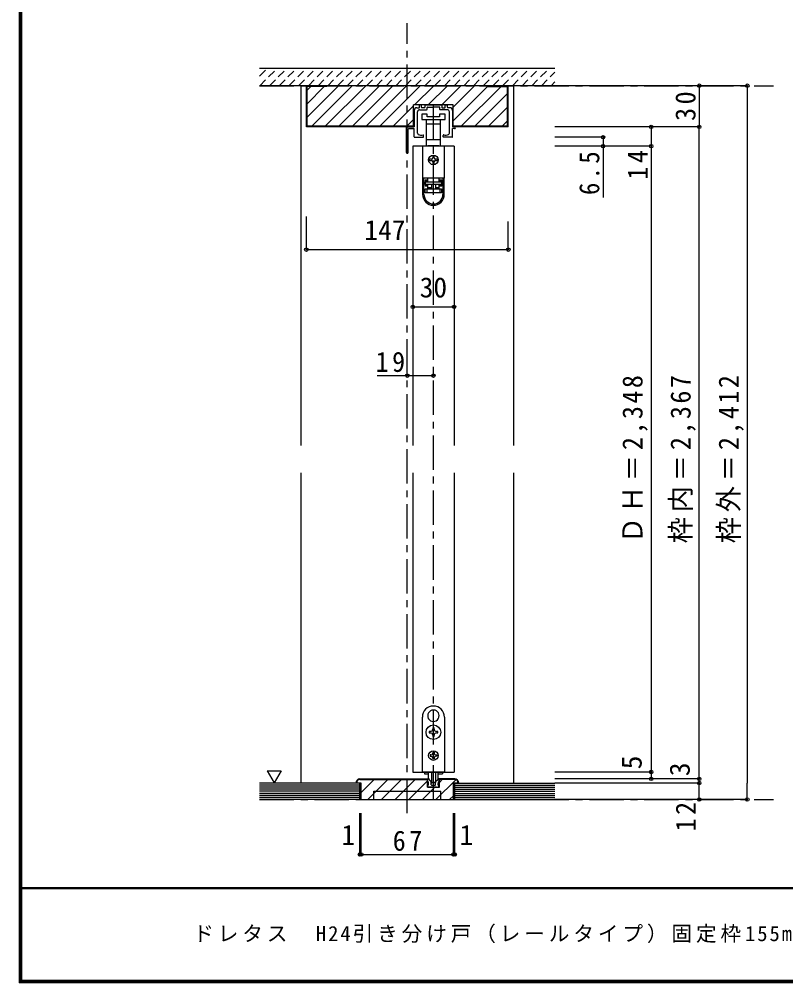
# Model space of a CAD drawing. Units: millimetres at full size, sheet at 1:5; details may follow other scales. Extents: x -973 to 977, y -718 to 696.
# Drawn here: x -973 to -415, y -701 to 0 of the extents above; entities that cross this region are included whole.
import ezdxf
from ezdxf.enums import TextEntityAlignment as Align

# ---------------------------------------------------------------- set-up
doc = ezdxf.new("R2010")
doc.units = ezdxf.units.MM
doc.header["$LTSCALE"] = 5
doc.header["$PDMODE"] = 32
doc.header["$PDSIZE"] = 2.5
doc.linetypes.add('CHAIN1', pattern=[8, 5, -1, 1, -1])
doc.linetypes.add('DASHED1', pattern=[1.8, 1.2, -0.6])
for name, color, linetype in [('0-1_通り芯', 4, 'CHAIN1'), ('0-3_仕上げ', 2, 'Continuous'), ('0-4_枠', 3, 'Continuous'), ('0-6_扉', 6, 'Continuous'), ('0-7_金物', 7, 'Continuous'), ('0-A_文字', 7, 'Continuous'), ('0-B_寸法', 7, 'Continuous'), ('0-C_ハッチ', 4, 'DASHED1'), ('F-1_枠', 6, 'Continuous'), ('F-A_文字', 7, 'Continuous')]:
    doc.layers.add(name, color=color, linetype=linetype)
doc.styles.add('ＭＳ ゴシック', font='')
doc.styles.get('ＭＳ ゴシック').set_extended_font_data('MS Gothic')

# ---------------------------------------------------------------- blocks, each defined once
blk = doc.blocks.new('03')
at = {"layer": '0-B_寸法'}
for p, q in [((-11.079, 7.476), (-9.529, 7.476)), ((-9.229, 7.776), (-9.229, 9.176)), ((-8.029, 9.476), (-8.929, 9.476)), ((-7.729, 7.776), (-7.729, 9.176)), ((-5.529, 7.476), (-7.429, 7.476)), ((-5.229, 9.176), (-5.229, 7.776)), ((-4.929, 9.476), (6.771, 9.476)), ((-3.729, 6.276), (-3.729, 7.676)), ((-3.429, 7.976), (0.621, 7.976)), ((0.921, 8.276), (0.621, 7.976)), ((0.921, 8.276), (1.221, 7.976)), ((5.271, 7.976), (1.221, 7.976)), ((5.571, 6.276), (5.571, 7.676)), ((7.071, 9.176), (7.071, 7.776)), ((7.371, 7.476), (9.271, 7.476)), ((9.571, 7.776), (9.571, 9.176)), ((9.871, 9.476), (10.771, 9.476)), ((11.071, 7.776), (11.071, 9.176)), ((12.921, 7.476), (11.371, 7.476)), ((-13.079, 5.476), (-13.079, -6.524)), ((-10.679, -11.096), (-10.679, 4.476)), ((-9.229, 5.976), (-4.029, 5.976)), ((11.071, 5.976), (5.871, 5.976)), ((12.521, -11.096), (12.521, 4.476)), ((14.921, 5.476), (14.921, -6.524)), ((-18.179, -6.524), (-13.079, -6.524)), ((16.321, -6.524), (14.921, -6.524)), ((-18.679, -25.124), (-18.679, -7.024)), ((-17.479, -25.124), (-17.479, -8.224)), ((-16.979, -7.724), (-13.079, -7.724)), ((-13.079, -13.724), (-13.079, -7.724)), ((-6.229, -13.724), (-6.229, -12.649)), ((8.071, -13.724), (8.071, -12.649)), ((16.321, -7.724), (14.921, -7.724)), ((14.921, -13.724), (14.921, -7.724)), ((-12.779, -14.024), (-6.529, -14.024)), ((14.621, -14.024), (8.371, -14.024))]:
    blk.add_line(p, q, dxfattribs=at)
for centre, radius, start, end in [((-11.079, 5.476), 2, 90, 180), ((-9.529, 7.776), 0.3, 270, 0), ((-8.929, 9.176), 0.3, 90, 180), ((-8.029, 9.176), 0.3, 0, 90), ((-7.429, 7.776), 0.3, 180, 270), ((-5.529, 7.776), 0.3, 270, 0), ((-4.929, 9.176), 0.3, 90, 180), ((-3.429, 7.676), 0.3, 90, 180), ((5.271, 7.676), 0.3, 0, 90), ((6.771, 9.176), 0.3, 0, 90), ((7.371, 7.776), 0.3, 180, 270), ((9.271, 7.776), 0.3, 270, 0), ((9.871, 9.176), 0.3, 90, 180), ((10.771, 9.176), 0.3, 0, 90), ((11.371, 7.776), 0.3, 180, 270), ((12.921, 5.476), 2, 0, 90), ((-9.229, 4.476), 1.5, 90, 180), ((-4.029, 6.276), 0.3, 270, 0), ((5.871, 6.276), 0.3, 180, 270), ((11.071, 4.476), 1.5, 0, 90), ((-18.179, -7.024), 0.5, 90, 180), ((16.321, -7.124), 0.6, 0, 90), ((-16.979, -8.224), 0.5, 90, 180), ((-12.779, -13.724), 0.3, 180, 270), ((-9.679, -11.096), 1, 180, 243.25632), ((-7.879, -7.524), 5, 243.25632, 284.75682), ((-6.529, -12.649), 0.3, 0, 104.75682), ((-6.529, -13.724), 0.3, 270, 0), ((8.371, -12.649), 0.3, 75.24318, 180), ((8.371, -13.724), 0.3, 180, 270), ((9.721, -7.524), 5, 255.24318, 296.74368), ((11.521, -11.096), 1, 296.74368, 0), ((14.621, -13.724), 0.3, 270, 0), ((16.321, -7.124), 0.6, 270, 0), ((-18.079, -25.124), 0.6, 180, 0)]:
    blk.add_arc(centre, radius, start, end, dxfattribs=at)
blk = doc.blocks.new('下荷重(戸車)')
at = {"layer": '0-7_金物'}
for p, q in [((8.5, 37.107), (4.5, 37.107)), ((-5.25, 30.107), (0, 30.107)), ((0, 30.107), (5.25, 30.107)), ((5.25, 30.107), (5.25, 33.107)), ((5.25, 18.507), (5.25, 30.107)), ((0, 18.507), (-5.25, 18.507)), ((-5.25, 18.507), (-5.25, 14.107)), ((-5.25, 14.107), (-4, 14.107)), ((-4, 14.107), (-4, 13.807)), ((4, 14.107), (-4, 14.107)), ((5.25, 18.507), (0, 18.507)), ((4, 14.107), (5.25, 14.107)), ((4, 13.807), (4, 14.107)), ((5.25, 14.107), (5.25, 18.507)), ((7.9, 13.807), (-7.9, 13.807)), ((-7.9, 13.807), (-7.9, -9.493)), ((7.9, 13.807), (7.9, -9.493)), ((-1.5, 4.307), (-2.5, 4.307)), ((-2.5, 3.307), (-1.5, 3.307)), ((-0.5, 6.307), (-0.5, 5.307)), ((-0.5, 2.307), (-0.5, 1.307)), ((0.5, 5.307), (0.5, 6.307)), ((0.5, 1.307), (0.5, 2.307)), ((2.5, 4.307), (1.5, 4.307)), ((1.5, 3.307), (2.5, 3.307)), ((7.9, -9.493), (-7.9, -9.493)), ((-7.9, -9.493), (-7.9, -9.593)), ((-6.9, -9.593), (-7.9, -9.593)), ((-7.9, -9.593), (-7.9, -21.293)), ((-4.2, -9.593), (-6.9, -9.593)), ((-6.9, -21.293), (-6.9, -9.593)), ((-6.1, -10.593), (-6.1, -15.293)), ((-6.1, -10.593), (-4.2, -10.593)), ((-5.9, -11.693), (-5.9, -12.193)), ((-4, -11.693), (-5.9, -11.693)), ((-5.9, -12.193), (5.9, -12.193)), ((-5.9, -14.193), (-5.9, -12.193)), ((-4.9, -9.593), (-4.9, -9.493)), ((-4.2, -9.593), (-4.2, -10.593)), ((-4, -11.693), (-4, -9.493)), ((4, -9.493), (4, -11.693)), ((5.9, -11.693), (4, -11.693)), ((6.9, -9.593), (4.2, -9.593)), ((4.2, -10.593), (4.2, -9.593)), ((4.2, -11.593), (4.2, -10.593)), ((4.2, -10.593), (6.1, -10.593)), ((6.1, -11.593), (4.2, -11.593)), ((4.9, -9.493), (4.9, -9.593)), ((5.9, -12.193), (5.9, -11.693)), ((5.9, -12.193), (5.9, -14.193)), ((6.1, -15.293), (6.1, -10.593)), ((6.9, -9.593), (6.9, -21.293)), ((7.9, -9.593), (6.9, -9.593)), ((7.9, -9.493), (7.9, -9.593)), ((7.9, -21.293), (7.9, -9.593)), ((-6.1, -14.293), (-4.2, -14.293)), ((-4.2, -15.293), (-6.1, -15.293)), ((5.9, -14.193), (-5.9, -14.193)), ((-5.9, -17.193), (-4.9, -17.193)), ((-4.9, -17.193), (4.9, -17.193)), ((-4.9, -17.193), (-4.9, -20.193)), ((4.9, -20.193), (-4.9, -20.193)), ((-4.2, -14.293), (-4.2, -15.293)), ((-4.2, -15.293), (-4.2, -17.193)), ((-4, -16.193), (-4, -14.193)), ((-1.5, -14.193), (-1.5, -17.193)), ((1.5, -14.193), (1.5, -17.193)), ((1.5, -16.193), (4, -16.193)), ((6.1, -15.293), (4.2, -15.293)), ((4.2, -17.193), (4.2, -15.293)), ((4.9, -17.193), (5.9, -17.193)), ((5.9, -17.193), (5.9, -20.193))]:
    blk.add_line(p, q, dxfattribs=at)
for points in [[(-8.5, 33.107), (0, 33.107), (8.5, 33.107), (8.5, 37.107)], [(4.5, 37.107), (4.5, 35.107), (-4.5, 35.107), (-4.5, 37.107), (-8.5, 37.107), (-8.5, 33.107)], [(-5.25, 33.107), (-5.25, 30.107), (-5.25, 18.507)], [(-4.2, -10.593), (-4.2, -11.593), (-6.1, -11.593)], [(-4.9, -20.193), (-5.9, -20.193), (-5.9, -17.193)], [(-4, -17.193), (-4, -16.193), (-1.5, -16.193)], [(4, -14.193), (4, -16.193), (4, -17.193)], [(4.2, -15.293), (4.2, -14.293), (6.1, -14.293)], [(5.9, -20.193), (4.9, -20.193), (4.9, -17.193)]]:
    blk.add_lwpolyline(points, dxfattribs=at)
blk.add_circle((0, 3.807), 3.5, dxfattribs=at)
for centre, radius, start, end in [((-2.5, 3.807), 0.5, 90, 180), ((-2.5, 3.807), 0.5, 180, 270), ((-1.5, 5.307), 1, 270, 0), ((-1.5, 2.307), 1, 0, 90), ((0, 6.307), 0.5, 90, 180), ((0, 1.307), 0.5, 180, 270), ((0, 6.307), 0.5, 0, 90), ((0, 1.307), 0.5, 270, 0), ((1.5, 5.307), 1, 180, 270), ((1.5, 2.307), 1, 90, 180), ((2.5, 3.807), 0.5, 0, 90), ((2.5, 3.807), 0.5, 270, 0), ((0, -21.293), 7.9, 180, 0), ((0, -21.293), 6.9, 180, 0)]:
    blk.add_arc(centre, radius, start, end, dxfattribs=at)

msp = doc.modelspace()

# ---------------------------------------------------------------- linework, layer by layer
at = {"layer": '0-1_通り芯'}
for p, q in [((-690.847, -577.5), (-690.847, -2.5)), ((-798.347, -48), (-424.347, -48)), ((-671.847, -567.5), (-671.847, -62)), ((-798.347, -567.5), (-424.347, -567.5))]:
    msp.add_line(p, q, dxfattribs=at)
at = {"layer": '0-3_仕上げ'}
for p, q in [((-725.347, -555.5), (-798.347, -555.5)), ((-725.347, -567.5), (-725.347, -555.5)), ((-656.347, -567.5), (-656.347, -555.5)), ((-656.347, -555.5), (-583.347, -555.5)), ((-725.347, -567.5), (-798.347, -567.5)), ((-656.347, -567.5), (-583.347, -567.5))]:
    msp.add_line(p, q, dxfattribs=at)
at = {"layer": '0-3_仕上げ', "color": 7}
for p, q in [((-725.347, -557), (-798.347, -557)), ((-725.347, -558.5), (-798.347, -558.5)), ((-725.347, -560), (-798.347, -560)), ((-656.347, -557), (-583.347, -557)), ((-656.347, -558.5), (-583.347, -558.5)), ((-656.347, -560), (-583.347, -560)), ((-725.347, -561.5), (-798.347, -561.5)), ((-725.347, -563), (-798.347, -563)), ((-725.347, -564.5), (-798.347, -564.5)), ((-725.347, -566), (-798.347, -566)), ((-656.347, -561.5), (-583.347, -561.5)), ((-656.347, -563), (-583.347, -563)), ((-656.347, -564.5), (-583.347, -564.5)), ((-656.347, -566), (-583.347, -566))]:
    msp.add_line(p, q, dxfattribs=at)
at = {"layer": '0-4_枠', "color": 4}
for p, q in [((-768.347, -48), (-764.347, -48)), ((-768.347, -48), (-768.347, -309.75)), ((-613.347, -48), (-617.347, -48)), ((-613.347, -309.75), (-613.347, -48)), ((-768.347, -329.75), (-768.347, -555.5)), ((-613.347, -555.5), (-613.347, -329.75))]:
    msp.add_line(p, q, dxfattribs=at)
at = {"layer": '0-4_枠'}
for p, q in [((-764.347, -78), (-764.347, -48)), ((-617.347, -48), (-764.347, -48)), ((-763.847, -77.5), (-763.847, -48.5)), ((-749.347, -48.5), (-763.847, -48.5)), ((-749.347, -48), (-749.347, -48.5)), ((-632.347, -48.5), (-632.347, -48)), ((-632.347, -48.5), (-617.847, -48.5)), ((-617.847, -77.5), (-617.847, -48.5)), ((-617.347, -78), (-617.347, -48)), ((-686.247, -78), (-686.247, -62)), ((-657.447, -62), (-686.247, -62)), ((-657.447, -78), (-657.447, -62)), ((-686.247, -78), (-764.347, -78)), ((-686.247, -77.5), (-763.847, -77.5)), ((-617.847, -77.5), (-657.447, -77.5)), ((-617.347, -78), (-657.447, -78)), ((-725.347, -552.5), (-676.247, -552.5)), ((-725.347, -553), (-676.247, -553)), ((-676.247, -558.5), (-676.247, -552.5)), ((-667.447, -558.5), (-667.447, -552.5)), ((-656.347, -552.5), (-667.447, -552.5)), ((-656.347, -553), (-667.447, -553)), ((-724.347, -555.5), (-728.347, -555.5)), ((-724.347, -567.5), (-724.347, -555.5)), ((-676.247, -558.5), (-667.447, -558.5)), ((-653.347, -555.5), (-657.347, -555.5)), ((-657.347, -567.5), (-657.347, -555.5)), ((-724.347, -567.5), (-657.347, -567.5)), ((-715.347, -561.5), (-666.347, -561.5)), ((-715.347, -567.5), (-715.347, -561.5)), ((-666.347, -567.5), (-666.347, -561.5))]:
    msp.add_line(p, q, dxfattribs=at)
for centre, radius, start, end in [((-725.347, -555.5), 3, 90, 180), ((-725.347, -555.5), 2.5, 90.0008, 180), ((-656.347, -555.5), 3, 0, 90), ((-656.347, -555.5), 2.5, 0, 90)]:
    msp.add_arc(centre, radius, start, end, dxfattribs=at)
at = {"layer": '0-6_扉'}
for p, q in [((-656.847, -92), (-686.847, -92)), ((-686.847, -92), (-686.847, -309.75)), ((-656.847, -92), (-656.847, -309.75)), ((-686.847, -329.75), (-686.847, -547.5)), ((-656.847, -329.75), (-656.847, -547.5)), ((-686.847, -547.5), (-656.847, -547.5))]:
    msp.add_line(p, q, dxfattribs=at)
at = {"layer": '0-7_金物'}
for p, q in [((-671.946, -502.351), (-671.847, -502.45)), ((-671.748, -502.351), (-671.847, -502.45)), ((-679.847, -547.5), (-679.847, -507.5)), ((-675.489, -508.489), (-675.354, -508.525)), ((-675.391, -508.66), (-675.354, -508.525)), ((-668.205, -508.489), (-668.34, -508.525)), ((-668.303, -508.66), (-668.34, -508.525)), ((-663.847, -507.5), (-663.847, -547.5)), ((-674.047, -518), (-674.997, -518)), ((-674.997, -518), (-674.997, -519)), ((-672.347, -515.35), (-672.347, -516.3)), ((-671.347, -515.35), (-672.347, -515.35)), ((-671.347, -516.3), (-671.347, -515.35)), ((-668.697, -518), (-669.647, -518)), ((-668.697, -519), (-668.697, -518)), ((-674.997, -519), (-674.047, -519)), ((-671.347, -521.65), (-671.347, -520.7)), ((-669.647, -519), (-668.697, -519)), ((-673.647, -535), (-674.247, -535)), ((-674.247, -535), (-674.247, -536)), ((-674.247, -536), (-673.647, -536)), ((-672.347, -533.1), (-671.347, -533.1)), ((-672.347, -533.1), (-672.347, -533.7)), ((-672.347, -537.3), (-672.347, -537.9)), ((-671.347, -537.9), (-672.347, -537.9)), ((-671.347, -533.1), (-671.347, -533.7)), ((-671.347, -537.3), (-671.347, -537.9)), ((-670.047, -535), (-669.447, -535)), ((-663.847, -547.5), (-679.847, -547.5)), ((-678.447, -547.5), (-678.447, -548.7)), ((-678.447, -548.7), (-675.315, -548.7)), ((-676.347, -552.5), (-675.804, -552.5)), ((-676.347, -553.5), (-676.347, -552.5)), ((-674.185, -553.912), (-675.45, -552.647)), ((-675.347, -551.921), (-675.347, -547.5)), ((-673.347, -547.5), (-673.347, -555.121)), ((-670.347, -547.5), (-670.347, -555.121)), ((-669.509, -553.912), (-668.243, -552.647)), ((-668.379, -548.7), (-665.247, -548.7)), ((-668.347, -551.921), (-668.347, -547.5)), ((-665.247, -547.5), (-665.247, -548.7)), ((-675.647, -558.5), (-676.133, -557.274)), ((-675.347, -557), (-675.947, -557)), ((-674.547, -558.5), (-675.647, -558.5)), ((-675.347, -557), (-675.347, -555.736)), ((-674.547, -558.5), (-674.347, -558.3)), ((-674.347, -558.3), (-674.147, -558.5)), ((-669.547, -558.5), (-674.147, -558.5)), ((-673.973, -554), (-673.647, -554)), ((-673.447, -556.7), (-673.447, -554.2)), ((-670.647, -555.421), (-673.047, -555.421)), ((-671.847, -557.3), (-671.547, -557)), ((-671.547, -557), (-670.547, -557)), ((-670.247, -556.7), (-670.247, -554.2)), ((-669.721, -554), (-670.047, -554)), ((-669.347, -558.3), (-669.547, -558.5)), ((-669.147, -558.5), (-669.347, -558.3)), ((-669.147, -558.5), (-668.047, -558.5)), ((-668.347, -557), (-668.347, -555.736)), ((-668.347, -557), (-667.747, -557)), ((-668.047, -558.5), (-667.561, -557.274))]:
    msp.add_line(p, q, dxfattribs=at)
for points in [[(-672.347, -520.7), (-672.347, -521.65), (-671.347, -521.65)], [(-669.447, -535), (-669.447, -536), (-670.047, -536)], [(-667.347, -553.5), (-667.347, -552.5), (-667.89, -552.5)], [(-673.147, -557), (-672.147, -557), (-671.847, -557.3)]]:
    msp.add_lwpolyline(points, dxfattribs=at)
for centre, radius in [((-671.847, -518.5), 5.35), ((-671.847, -535.5), 3.5)]:
    msp.add_circle(centre, radius, dxfattribs=at)
for centre, radius, start, end in [((-671.847, -507.5), 8, 0, 180), ((-671.847, -506.5), 4.15, 91.3645, 208.6355), ((-671.847, -506.5), 4.15, 331.3645, 88.6355), ((-671.847, -506.5), 4.15, 211.3645, 328.6355), ((-674.047, -516.3), 1.7, 270, 0), ((-669.647, -516.3), 1.7, 180, 270), ((-674.047, -520.7), 1.7, 0, 90), ((-669.647, -520.7), 1.7, 90, 180), ((-673.647, -533.7), 1.3, 270, 0), ((-673.647, -537.3), 1.3, 0, 90), ((-670.047, -533.7), 1.3, 180, 270), ((-670.047, -537.3), 1.3, 90, 180), ((-678.347, -555.736), 3, 0, 48.19), ((-675.804, -553), 0.5, 45, 90), ((-673.347, -551.921), 2, 180, 264.78409), ((-673.973, -553.7), 0.3, 225, 270), ((-673.547, -554.112), 0.2, 0, 84.78409), ((-670.147, -554.112), 0.2, 95.21591, 180), ((-670.347, -551.921), 2, 275.21591, 0), ((-669.721, -553.7), 0.3, 270, 315), ((-665.347, -555.736), 3, 131.81, 180), ((-667.89, -553), 0.5, 90, 135), ((-675.947, -557.2), 0.2, 90, 201.616), ((-673.647, -554.2), 0.2, 0, 90), ((-673.147, -556.7), 0.3, 180, 270), ((-673.047, -555.121), 0.3, 180, 270), ((-670.647, -555.121), 0.3, 270, 0), ((-670.547, -556.7), 0.3, 270, 0), ((-670.047, -554.2), 0.2, 90, 180), ((-667.747, -557.2), 0.2, 338.384, 90)]:
    msp.add_arc(centre, radius, start, end, dxfattribs=at)
at = {"layer": '0-A_文字'}
msp.add_line((-792.782, -546.686), (-787.782, -555.347), dxfattribs=at)
msp.add_lwpolyline([(-792.782, -546.686), (-782.782, -546.686), (-787.782, -555.347)], dxfattribs=at)
at = {"layer": '0-B_寸法', "color": 4, "linetype": 'DASHED1'}
for p, q in [((-798.347, -41.037), (-792.81, -35.5)), ((-798.239, -48), (-785.739, -35.5)), ((-791.168, -48), (-778.668, -35.5)), ((-784.096, -48), (-771.596, -35.5)), ((-777.025, -48), (-764.525, -35.5)), ((-769.954, -48), (-757.454, -35.5)), ((-762.883, -48), (-750.383, -35.5)), ((-755.812, -48), (-743.312, -35.5)), ((-748.741, -48), (-736.241, -35.5)), ((-741.67, -48), (-729.17, -35.5)), ((-734.599, -48), (-722.099, -35.5)), ((-727.528, -48), (-715.028, -35.5)), ((-720.457, -48), (-707.957, -35.5)), ((-713.386, -48), (-700.886, -35.5)), ((-706.315, -48), (-693.815, -35.5)), ((-699.244, -48), (-686.744, -35.5)), ((-692.173, -48), (-679.673, -35.5)), ((-685.101, -48), (-672.601, -35.5)), ((-678.03, -48), (-665.53, -35.5)), ((-670.959, -48), (-658.459, -35.5)), ((-663.888, -48), (-651.388, -35.5)), ((-656.817, -48), (-644.317, -35.5)), ((-649.746, -48), (-637.246, -35.5)), ((-642.675, -48), (-630.175, -35.5)), ((-635.604, -48), (-623.104, -35.5)), ((-628.533, -48), (-616.033, -35.5)), ((-621.462, -48), (-608.962, -35.5)), ((-614.391, -48), (-601.891, -35.5)), ((-607.32, -48), (-594.82, -35.5)), ((-600.249, -48), (-587.749, -35.5)), ((-593.178, -48), (-583.347, -38.169)), ((-586.107, -48), (-583.347, -45.24))]:
    msp.add_line(p, q, dxfattribs=at)
at = {"layer": '0-B_寸法', "color": 2}
for p, q in [((-583.347, -35.5), (-798.347, -35.5)), ((-583.347, -48), (-798.347, -48))]:
    msp.add_line(p, q, dxfattribs=at)
at = {"layer": '0-B_寸法', "color": 4}
for p, q in [((-443.347, -48), (-583.347, -48)), ((-478.347, -48), (-478.347, -78)), ((-443.347, -48), (-443.347, -555.5)), ((-478.347, -78), (-583.347, -78)), ((-513.347, -78), (-513.347, -92)), ((-478.347, -567.5), (-478.347, -78)), ((-548.347, -85.5), (-583.347, -85.5)), ((-548.347, -85.5), (-548.347, -129.354)), ((-513.347, -92), (-583.347, -92)), ((-513.347, -92), (-513.347, -547.5)), ((-764.347, -167.304), (-764.347, -143.246)), ((-617.347, -167.304), (-617.347, -146.746)), ((-764.347, -167.304), (-617.347, -167.304)), ((-686.847, -209), (-656.847, -209)), ((-712.847, -259), (-671.847, -259)), ((-513.347, -547.5), (-583.347, -547.5)), ((-478.347, -552.5), (-583.347, -552.5)), ((-513.347, -547.5), (-513.347, -552.5)), ((-478.347, -555.5), (-583.347, -555.5)), ((-443.347, -567.5), (-443.347, -555.5)), ((-443.347, -567.5), (-583.347, -567.5)), ((-725.347, -607.5), (-725.347, -577.5)), ((-724.347, -607.5), (-724.347, -577.5)), ((-725.347, -607.5), (-724.347, -607.5))]:
    msp.add_line(p, q, dxfattribs=at)
for points in [[(-724.347, -607.5), (-657.347, -607.5), (-657.347, -577.5)], [(-657.347, -607.5), (-656.347, -607.5), (-656.347, -577.5)]]:
    msp.add_lwpolyline(points, dxfattribs=at)
at = {"layer": '0-B_寸法'}
for p in [(-478.347, -48), (-443.347, -48), (-513.347, -78), (-478.347, -78), (-548.347, -85.5), (-548.347, -92), (-513.347, -92), (-764.347, -167.304), (-617.347, -167.304), (-686.847, -209), (-656.847, -209), (-690.847, -259), (-671.847, -259), (-513.347, -547.5), (-513.347, -552.5), (-478.347, -552.5), (-478.347, -555.5), (-478.347, -567.5), (-443.347, -567.5), (-725.347, -607.5), (-724.347, -607.5), (-657.347, -607.5), (-656.347, -607.5)]:
    msp.add_point(p, dxfattribs=at)
at = {"layer": '0-C_ハッチ', "linetype": 'Continuous'}
for p, q in [((-763.847, -70.972), (-740.875, -48)), ((-763.847, -51.173), (-761.174, -48.5)), ((-763.847, -61.073), (-751.274, -48.5)), ((-760.475, -77.5), (-730.975, -48)), ((-750.576, -77.5), (-721.076, -48)), ((-740.676, -77.5), (-711.176, -48)), ((-701.277, -48), (-730.777, -77.5)), ((-720.877, -77.5), (-691.377, -48)), ((-710.978, -77.5), (-681.478, -48)), ((-685.578, -62), (-671.578, -48)), ((-675.679, -62), (-661.679, -48)), ((-665.779, -62), (-651.779, -48)), ((-657.447, -63.567), (-641.88, -48)), ((-657.447, -73.467), (-632.347, -48.367)), ((-622.581, -48.5), (-651.581, -77.5)), ((-641.681, -77.5), (-617.847, -53.666)), ((-701.078, -77.5), (-686.247, -62.669)), ((-631.782, -77.5), (-617.847, -63.565)), ((-691.179, -77.5), (-686.247, -72.568)), ((-621.882, -77.5), (-617.847, -73.465)), ((-724.347, -562.463), (-714.884, -553)), ((-719.484, -567.5), (-704.984, -553)), ((-709.585, -567.5), (-695.085, -553)), ((-699.685, -567.5), (-685.185, -553)), ((-669.987, -567.5), (-655.601, -553.114)), ((-667.447, -555.061), (-665.386, -553)), ((-689.786, -567.5), (-676.247, -553.961)), ((-679.886, -567.5), (-670.886, -558.5)), ((-660.087, -567.5), (-657.347, -564.76))]:
    msp.add_line(p, q, dxfattribs=at)
at = {"layer": 'F-1_枠'}
for p, q in [((-973.347, 695.833), (-973.347, -700.833)), ((-972.514, 695.833), (-972.514, -700.833)), ((-971.68, 695.833), (-971.68, -700.833)), ((976.653, -631.667), (-973.347, -631.667)), ((976.653, -632.5), (-973.347, -632.5)), ((976.653, -699.167), (-973.347, -699.167)), ((976.653, -700), (-973.347, -700)), ((976.653, -700.833), (-973.347, -700.833))]:
    msp.add_line(p, q, dxfattribs=at)

# ---------------------------------------------------------------- block references
at = {"layer": '0-7_金物'}
for name, p in [('03', (-672.768, -71.476)), ('下荷重(戸車)', (-671.847, -105.807))]:
    msp.add_blockref(name, p, dxfattribs=at)

# ---------------------------------------------------------------- texts
at = {"layer": '0-B_寸法', "style": 'ＭＳ ゴシック'}
for s, p in [('147', (-722.108, -164.804)), ('30', (-681.847, -206.5)), ('1', (-738.847, -605)), ('1', (-652.847, -605))]:
    msp.add_text(s, height=14.66, dxfattribs=at).set_placement(p, align=Align.BOTTOM_LEFT)
for s, p in [('5', (-515.847, -545.5)), ('3', (-480.847, -550.5))]:
    msp.add_text(s, height=14.66, rotation=90, dxfattribs=at).set_placement(p, align=Align.BOTTOM_LEFT)
at = {"layer": '0-B_寸法', "char_height": 14.66, "attachment_point": 7, "rotation": 90, "style": 'ＭＳ ゴシック'}
for s, insert in [('\\T1.27;\\W0.95;30', (-480.847, -73.625)), ('\\T1.27;\\W0.9;6.5', (-550.847, -127.542)), ('\\T1.27;\\W0.95;14', (-515.847, -116.36)), ('\\T1.19;\\W0.95;ＤＨ＝2,348', (-515.847, -381)), ('\\T1.19;\\W0.95;枠内＝2,367', (-480.847, -381)), ('\\T1.19;\\W0.95;枠外＝2,412', (-445.847, -381)), ('\\T1.27;\\W0.95;12', (-480.847, -590.75))]:
    msp.add_mtext(s, dxfattribs=dict(at, insert=insert))
at = {"layer": '0-B_寸法', "char_height": 14.66, "attachment_point": 7, "style": 'ＭＳ ゴシック'}
for s, insert in [('\\T1.27;\\W0.95;19', (-713.972, -256.5)), ('\\T1.27;\\W0.95;67', (-701.472, -605))]:
    msp.add_mtext(s, dxfattribs=dict(at, insert=insert))
at = {"layer": 'F-A_文字', "insert": (-846.68, -673.333), "char_height": 11, "attachment_point": 7, "style": 'ＭＳ ゴシック'}
msp.add_mtext('\\T1.19;ドレタス\u3000H24引き分け戸（レールタイプ）固定枠155㎜幅\u30003方枠＋敷居Q型／床直付けレール', dxfattribs=at)

doc.saveas('drawing.dxf')
